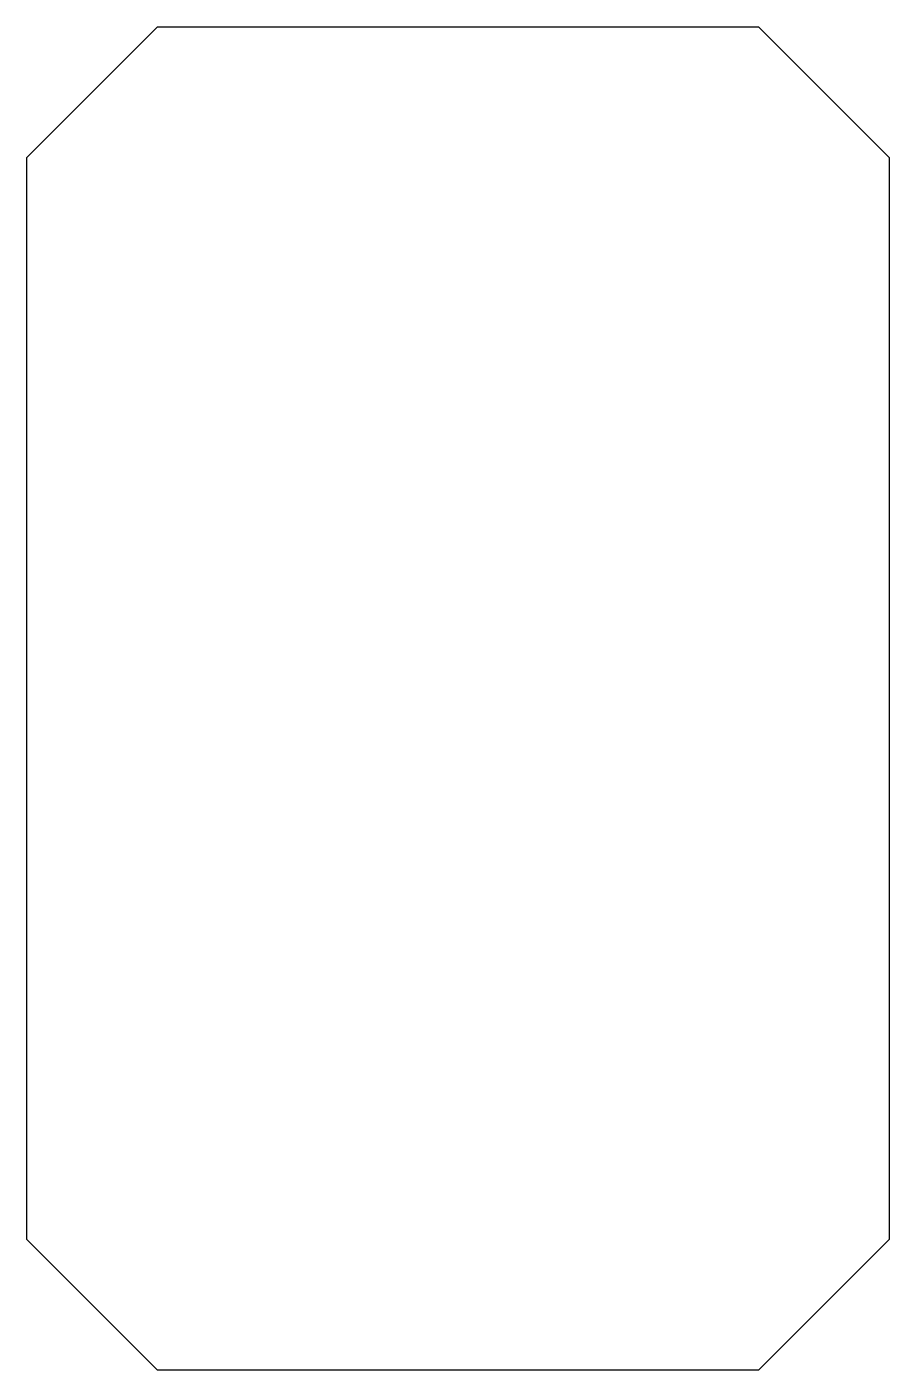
# Model space of a CAD drawing. Extents: x 176.9 to 193.4, y 221.2 to 246.9.
import ezdxf

# ---------------------------------------------------------------- set-up
doc = ezdxf.new("R2010")
doc.units = 0
doc.layers.get('0').update_dxf_attribs({"linetype": 'CONTINUOUS'})

msp = doc.modelspace()

# ---------------------------------------------------------------- linework, layer by layer
msp.add_lwpolyline([(179.387, 221.198), (176.887, 223.698), (176.887, 244.396), (179.387, 246.895), (190.886, 246.895), (193.386, 244.396), (193.386, 223.698), (190.886, 221.198)], close=True)

doc.saveas('drawing.dxf')
